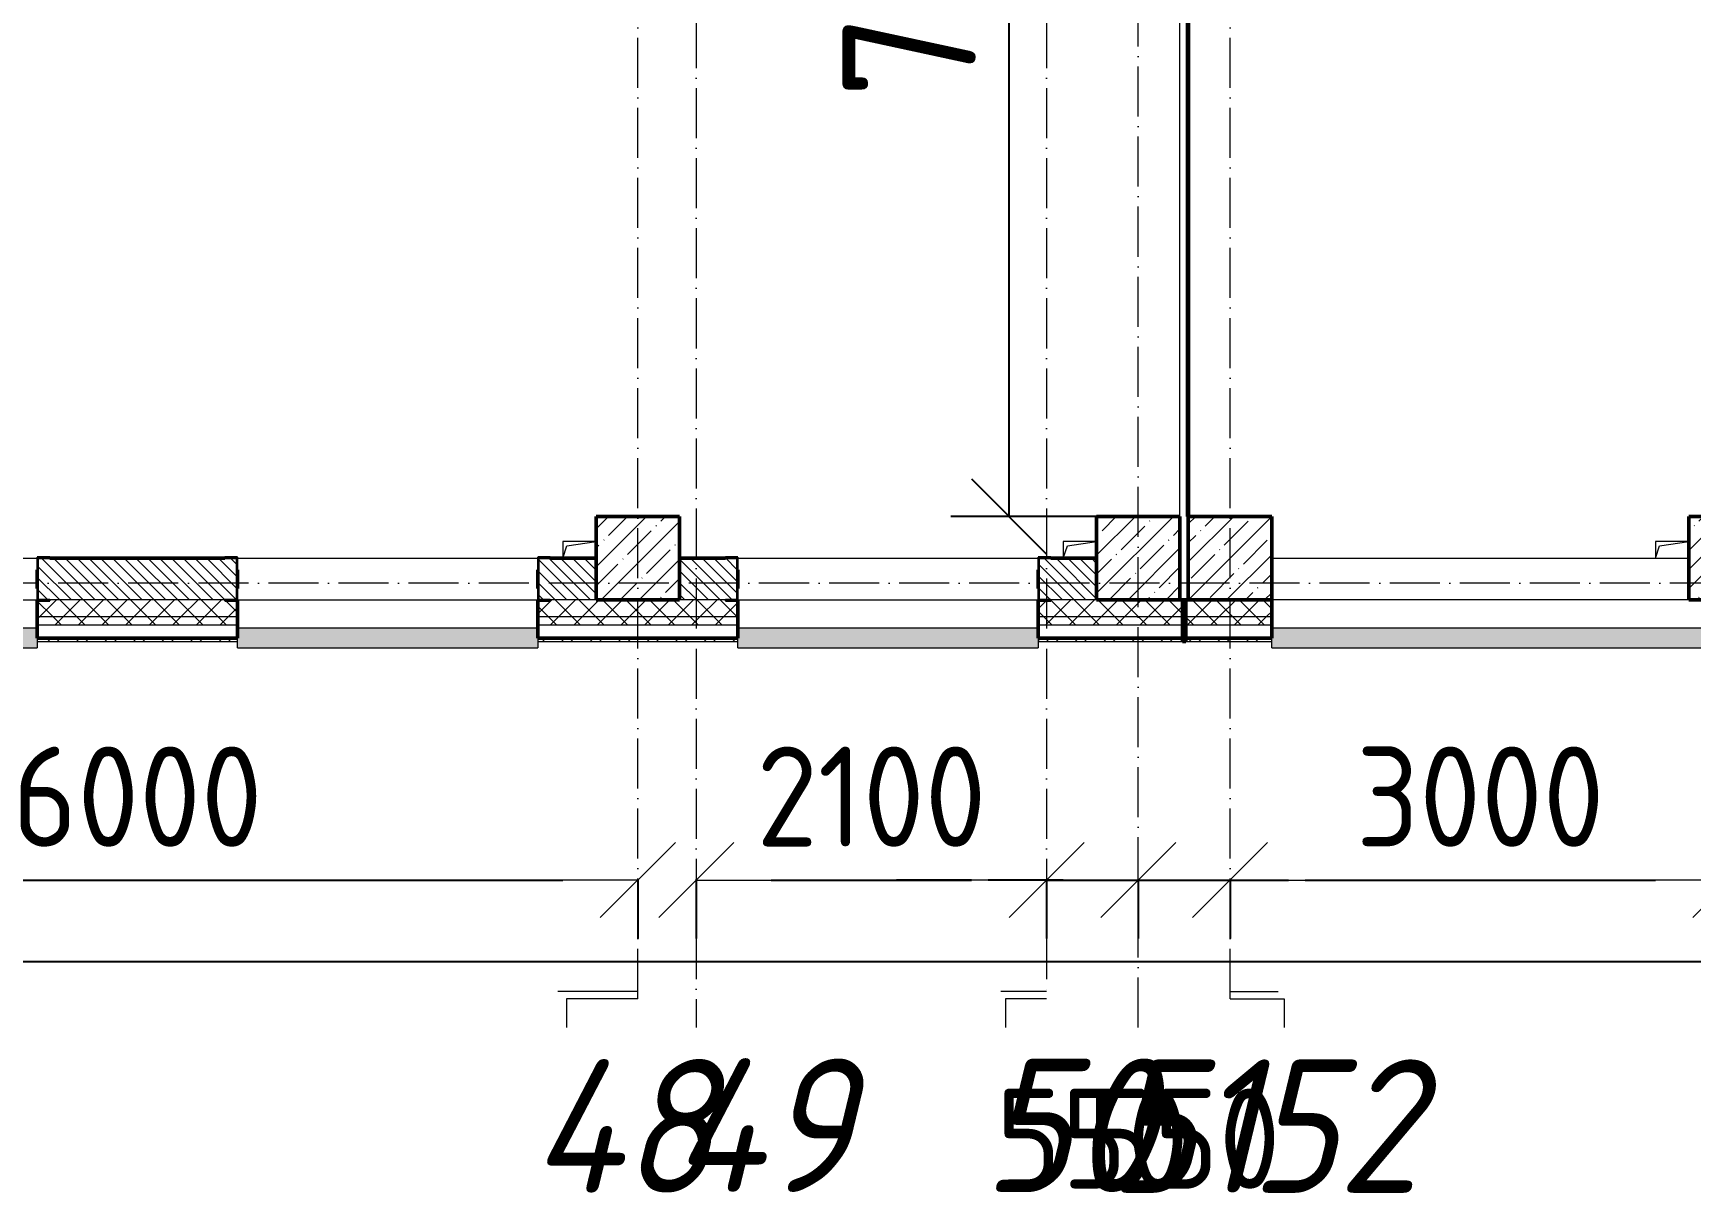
# Model space of a CAD drawing. Header units: millimetres. Extents: x 2294 to 908349, y -83289 to 219220.
# Drawn here: x 72538 to 82475, y 551 to 7504 of the extents above; entities that cross this region are included whole.
import ezdxf

# ---------------------------------------------------------------- set-up
doc = ezdxf.new("R2010")
doc.units = ezdxf.units.MM
doc.linetypes.add('50_200_ШТРИХ_1Т_ш5_п1_п1_', pattern=[700, 500, -100, 0, -100])
for name, color, linetype, lineweight in [('A-____-____-DIMS', 7, 'Continuous', 9), ('A-FLOR-____-OTLN', 7, 'Continuous', 9), ('A-GENM-____-MCUT', 7, 'Continuous', 25), ('A-GENM-____-OTLN', 7, 'Continuous', 9), ('A-GENM-____-OTLN-1', 7, 'Continuous', 25), ('A-GLAZ-____-OTLN', 7, 'Continuous', 9), ('A-WALL-____-MCUT-2', 7, 'Continuous', 50), ('A-WALL-____-MCUT-3', 7, 'Continuous', 9), ('A-WALL-____-OTLN', 7, 'Continuous', 9), ('A-WALL-____-PATT-1', 7, 'Continuous', 9), ('A-WALL-FNSH-MCUT-1', 7, 'Continuous', 9), ('S-COLS-____-MCUT', 7, 'Continuous', 50), ('S-COLS-____-OTLN', 7, 'Continuous', 9), ('S-GRID-____-IDEN', 7, 'Continuous', 9), ('S-GRID-____-OTLN', 7, 'Continuous', 9), ('S-GRID-____-OTLN-1', 7, '50_200_ШТРИХ_1Т_ш5_п1_п1_', 9)]:
    doc.layers.add(name, color=color, linetype=linetype, lineweight=lineweight)
doc.layers.add('A-GLAZ-____-OTLN-1', color=7, linetype='Continuous', lineweight=9, true_color=0xc0c0c0)
doc.styles.add('ISOCPEUR_I', font='isocpeui.ttf', dxfattribs={"width": 0.9, "height": 2.5})
doc.styles.add('СПДС', font='isocpeur.ttf', dxfattribs={"width": 0.9})
doc.dimstyles.new('Размера А3', dxfattribs={"dimtxt": 800, "dimasz": 450, "dimexe": 350, "dimexo": 100, "dimgap": 200, "dimtad": 1, "dimdec": 0, "dimrnd": 10, "dimzin": 0, "dimdsep": 46, "dimtxsty": 'СПДС', "dimblk": 'ARROWHEAD_6', "dimcen": 1, "dimclrd": 5, "dimclre": 5, "dimclrt": 5, "dimazin": 0, "dimtfac": 1, "dimtdec": 0, "dimtmove": 2, "dimatfit": 3, "dimfxl": 1, "dimtolj": 1, "dimtzin": 0, "dimarcsym": 0})
pattern_1 = [(45, (7562.79, 6025.28), (-70.71068, 70.71068), []), (135, (7562.79, 6025.28), (-70.71068, -70.71068), [])]
pattern_2 = [(135, (7562.787, 6025.276), (-35.35534, -35.35534), [])]
pattern_3 = [(45, (7562.79, 6025.28), (-85.53659, 85.53659), []), (45, (7619.81, 6025.28), (-85.53659, 85.53659), [])]

# ---------------------------------------------------------------- blocks, each defined once
blk = doc.blocks.new('BSC_Колонна _Прямоугольная - 500х500-V53-АР1_План отверстий 2 этажа в осях 1-64_А-ГГ')
at = {"layer": 'S-COLS-____-OTLN'}
h = blk.add_hatch(dxfattribs=at)
h.set_pattern_fill('FP_82', color=256, style=0, pattern_type=2)
h.set_pattern_definition([(45, (-71600, 1668.96), (-114.04925, 114.04925), []), (45, (-71485.95, 1668.96), (-114.04925, 114.04925), [201.613, -40.323, 3.353, -36.97])])
h.paths.add_polyline_path([(-250, -250), (250, -250), (250, 250), (-250, 250)], flags=0)
at = {"layer": 'S-COLS-____-MCUT'}
for p, q in [((250, 250), (-250, 250)), ((-250, 250), (-250, -250)), ((250, -250), (250, 250)), ((-250, -250), (250, -250))]:
    blk.add_line(p, q, dxfattribs=at)
blk = doc.blocks.new('BSC_Колонна _Прямоугольная - 500х500-V55-АР1_План отверстий 2 этажа в осях 1-64_А-ГГ')
at = {"layer": 'S-COLS-____-OTLN'}
h = blk.add_hatch(dxfattribs=at)
h.set_pattern_fill('FP_84', color=256, style=0, pattern_type=2)
h.set_pattern_definition([(45, (-68600, 1668.96), (-114.04925, 114.04925), []), (45, (-68485.95, 1668.96), (-114.04925, 114.04925), [201.613, -40.323, 3.353, -36.97])])
h.paths.add_polyline_path([(-250, -250), (250, -250), (250, 250), (-250, 250)], flags=0)
at = {"layer": 'S-COLS-____-MCUT'}
for p, q in [((250, 250), (-250, 250)), ((-250, 250), (-250, -250)), ((250, -250), (250, 250)), ((-250, -250), (250, -250))]:
    blk.add_line(p, q, dxfattribs=at)
blk = doc.blocks.new('BSC_Колонна _Прямоугольная - 500х500-V57-АР1_План отверстий 2 этажа в осях 1-64_А-ГГ')
at = {"layer": 'S-COLS-____-OTLN'}
h = blk.add_hatch(dxfattribs=at)
h.set_pattern_fill('FP_86', color=256, style=0, pattern_type=2)
h.set_pattern_definition([(45, (-75150, 1668.96), (-114.04925, 114.04925), []), (45, (-75035.95, 1668.96), (-114.04925, 114.04925), [201.613, -40.323, 3.353, -36.97])])
h.paths.add_polyline_path([(-250, -250), (250, -250), (250, 250), (-250, 250)], flags=0)
at = {"layer": 'S-COLS-____-MCUT'}
for p, q in [((250, 250), (-250, 250)), ((-250, 250), (-250, -250)), ((250, -250), (250, 250)), ((-250, -250), (250, -250))]:
    blk.add_line(p, q, dxfattribs=at)
blk = doc.blocks.new('BSC_Колонна _Прямоугольная - 500х500-V112-АР1_План отверстий 2 этажа в осях 1-64_А-ГГ')
at = {"layer": 'S-COLS-____-OTLN'}
h = blk.add_hatch(dxfattribs=at)
h.set_pattern_fill('FP_141', color=256, style=0, pattern_type=2)
h.set_pattern_definition([(45, (-72150, 1668.96), (-114.04925, 114.04925), []), (45, (-72035.95, 1668.96), (-114.04925, 114.04925), [201.613, -40.323, 3.353, -36.97])])
h.paths.add_polyline_path([(-250, -250), (250, -250), (250, 250), (-250, 250)], flags=0)
at = {"layer": 'S-COLS-____-MCUT'}
for p, q in [((250, 250), (-250, 250)), ((-250, 250), (-250, -250)), ((250, -250), (250, 250)), ((-250, -250), (250, -250))]:
    blk.add_line(p, q, dxfattribs=at)
blk = doc.blocks.new('Фахверк_СКБ_Уголок - 250_2700-27497298-АР1_План отверстий 2 этажа в осях 1-64_А-ГГ')
at = {"layer": 'A-GENM-____-MCUT'}
for p, q in [((200, 181), (125, 181)), ((125, 181), (125, 106)), ((125, 106), (131, 106)), ((131, 106), (131, 175)), ((131, 175), (200, 175)), ((200, 175), (200, 181)), ((131, -6), (125, -6)), ((125, -6), (125, -81)), ((125, -81), (200, -81)), ((131, -75), (131, -6)), ((200, -75), (131, -75)), ((200, -81), (200, -75))]:
    blk.add_line(p, q, dxfattribs=at)
blk = doc.blocks.new('AR_Отверстие прямоугольное _в плите_ - AR_Отверстие прямоугольное _в плите_-V161-АР1_План отверстий 2 этажа в осях 1-64_А-ГГ')
at = {"layer": 'A-GENM-____-OTLN'}
for p, q in [((100, 50), (-100, 50)), ((-100, 50), (-100, -50)), ((-100, -50), (-75, 25)), ((-75, 25), (100, 50))]:
    blk.add_line(p, q, dxfattribs=at)
blk = doc.blocks.new('Отлив_СКБ - Отлив витража_120_НВФ-31885687-АР1_План отверстий 2 этажа в осях 1-64_А-ГГ')
at = {"layer": 'A-GLAZ-____-OTLN-1'}
for points in [[(0, -2), (1800, -2), (1800, 0), (0, 0)], [(1484.9, -120), (1800, -120), (1800, -2), (0, -2), (0, -120)]]:
    blk.add_hatch(color=256, dxfattribs=at).paths.add_polyline_path(points, flags=0)
at = {"layer": 'A-GLAZ-____-OTLN'}
for p, q in [((0, 0), (1800, 0)), ((1800, -2), (0, -2)), ((0, -120), (0, -83)), ((1800, -63), (1800, -120)), ((0, -120), (1800, -120))]:
    blk.add_line(p, q, dxfattribs=at)
blk = doc.blocks.new('Отлив_СКБ - Отлив витража_120_НВФ-31885342-АР1_План отверстий 2 этажа в осях 1-64_А-ГГ')
at = {"layer": 'A-GLAZ-____-OTLN-1'}
for points in [[(0, 0), (0, -2), (7800, -2), (7800, 0), (2808.9, 0)], [(0, -2), (0, -120), (7800, -120), (7800, -2), (2808.9, -2)]]:
    blk.add_hatch(color=256, dxfattribs=at).paths.add_polyline_path(points, flags=0)
at = {"layer": 'A-GLAZ-____-OTLN'}
for p, q in [((0, 0), (7800, 0)), ((7800, -2), (0, -2)), ((0, -120), (0, -83)), ((7800, -83), (7800, -120)), ((0, -120), (7800, -120))]:
    blk.add_line(p, q, dxfattribs=at)
blk = doc.blocks.new('Отлив_СКБ - Отлив витража_120_НВФ-V195-АР1_План отверстий 2 этажа в осях 1-64_А-ГГ')
at = {"layer": 'A-GLAZ-____-OTLN-1'}
for points in [[(0, -2), (1800, -2), (1800, 0), (0, 0)], [(0, -120), (1800, -120), (1800, -2), (0, -2)]]:
    blk.add_hatch(color=256, dxfattribs=at).paths.add_polyline_path(points, flags=0)
at = {"layer": 'A-GLAZ-____-OTLN'}
for p, q in [((0, 0), (1800, 0)), ((0, 0), (0, -2)), ((1800, -2), (0, -2)), ((0, -120), (0, -2)), ((1800, -83), (1800, -120)), ((0, -120), (1800, -120))]:
    blk.add_line(p, q, dxfattribs=at)
blk = doc.blocks.new('Отлив_СКБ - Отлив витража_120_НВФ-V194-АР1_План отверстий 2 этажа в осях 1-64_А-ГГ')
at = {"layer": 'A-GLAZ-____-OTLN-1'}
for points in [[(1800, -2), (1800, 0), (0, 0), (0, -2), (1544.5, -2)], [(1544.5, -120), (1800, -120), (1800, -2), (0, -2), (0, -120)]]:
    blk.add_hatch(color=256, dxfattribs=at).paths.add_polyline_path(points, flags=0)
at = {"layer": 'A-GLAZ-____-OTLN'}
for p, q in [((0, 0), (1800, 0)), ((1800, -2), (0, -2)), ((0, -120), (0, -83)), ((1800, -83), (1800, -120)), ((0, -120), (1800, -120))]:
    blk.add_line(p, q, dxfattribs=at)
blk = doc.blocks.new('Стены 8 - Стены 4-31196234-АР1_План отверстий 2 этажа в осях 1-64_А-ГГ')
at = {"layer": 'A-WALL-____-MCUT-2'}
for p, q in [((-1798.5, 41030.2), (-1798.5, 41010.2)), ((-1548.5, 41030.2), (-1798.5, 41030.2)), ((-1798.5, 41010.2), (-1548.5, 41010.2)), ((-1548.5, 41010.2), (-1548.5, 41030.2))]:
    blk.add_line(p, q, dxfattribs=at)
blk = doc.blocks.new('2floor')
at = {"layer": 'A-WALL-____-PATT-1'}
h = blk.add_hatch(dxfattribs=at)
h.set_pattern_fill('FP_6', color=256, style=0, pattern_type=2)
h.set_pattern_definition(pattern_2)
h.paths.add_polyline_path([(75596.5, 4106.3), (75912.8, 4106.3), (75912.8, 4356.3), (75568.8, 4356.3), (75568.8, 4287.3), (75562.8, 4287.3), (75562.8, 4175.3), (75568.8, 4175.3), (75568.8, 4106.3)], flags=0)
h.paths.add_polyline_path([(73756.8, 4106.3), (73756.8, 4175.3), (73762.5, 4175.3), (73762.5, 4287.3), (73756.8, 4287.3), (73756.8, 4356.3), (72568.8, 4356.3), (72568.8, 4287.3), (72562.8, 4287.3), (72562.8, 4175.3), (72568.8, 4175.3), (72568.8, 4106.3), (73687.8, 4106.3)], flags=0)
h.paths.add_polyline_path([(70687.8, 4106.3), (70756.8, 4106.3), (70756.8, 4175.3), (70762.8, 4175.3), (70762.8, 4287.3), (70756.8, 4287.3), (70756.8, 4356.3), (70412.8, 4356.3), (70412.8, 4106.3)], flags=0)
h = blk.add_hatch(dxfattribs=at)
h.set_pattern_fill('FP_6', color=256, style=0, pattern_type=2)
h.set_pattern_definition(pattern_2)
h.paths.add_polyline_path([(78568.8, 4106.3), (78912.8, 4106.3), (78912.8, 4356.3), (78568.8, 4356.3), (78568.8, 4287.3), (78562.8, 4287.3), (78562.8, 4175.3), (78568.8, 4175.3), (78568.8, 4110.6)], flags=0)
h.paths.add_polyline_path([(76412.8, 4106.3), (76756.8, 4106.3), (76756.8, 4175.3), (76762.8, 4175.3), (76762.8, 4287.3), (76756.8, 4287.3), (76756.8, 4356.3), (76412.8, 4356.3)], flags=0)
h = blk.add_hatch(dxfattribs=at)
h.set_pattern_fill('FP_1', color=256, style=0, pattern_type=2)
h.set_pattern_definition(pattern_1)
h.paths.add_polyline_path([(108812.8, 4006.3), (108812.8, 4106.3), (99787.8, 4106.3), (99787.8, 4100.3), (99712.8, 4100.3), (99712.8, 4006.3), (108312.8, 4006.3)], flags=0)
h.paths.add_polyline_path([(97912.8, 4006.3), (97912.8, 4100.3), (97837.8, 4100.3), (97837.8, 4106.3), (89962.8, 4106.3), (89962.8, 4006.3), (97689.8, 4006.3)], flags=0)
h.paths.add_polyline_path([(88462.8, 4006.3), (88962.8, 4006.3), (88962.8, 4106.3), (87837.8, 4106.3), (87837.8, 4100.3), (87762.8, 4100.3), (87762.8, 4006.3), (87837.8, 4006.3)], flags=0)
h.paths.add_polyline_path([(78562.8, 4006.3), (79962.8, 4006.3), (79962.8, 4106.3), (78637.8, 4106.3), (78637.8, 4100.3), (78562.8, 4100.3)], flags=0)
h.paths.add_polyline_path([(76412.8, 4006.3), (76762.8, 4006.3), (76762.8, 4100.3), (76687.8, 4100.3), (76687.8, 4106.3), (75637.8, 4106.3), (75637.8, 4100.3), (75562.8, 4100.3), (75562.8, 4006.3), (75912.8, 4006.3)], flags=0)
h.paths.add_polyline_path([(73762.5, 4006.3), (73762.5, 4100.3), (73687.8, 4100.3), (73687.8, 4106.3), (72637.8, 4106.3), (72637.8, 4100.3), (72562.8, 4100.3), (72562.8, 4006.3), (72945.3, 4006.3)], flags=0)
h.paths.add_polyline_path([(70762.8, 4006.3), (70762.8, 4100.3), (70687.8, 4100.3), (70687.8, 4106.3), (69637.8, 4106.3), (69637.8, 4100.3), (69562.8, 4100.3), (69562.8, 4006.3), (70294.1, 4006.3)], flags=0)
h.paths.add_polyline_path([(66912.8, 4006.3), (67762.8, 4006.3), (67762.8, 4100.3), (67687.8, 4100.3), (67687.8, 4106.3), (66637.8, 4106.3), (66637.8, 4100.3), (66562.8, 4100.3), (66562.8, 4006.3), (66759.2, 4006.3)], flags=0)
h.paths.add_polyline_path([(61456.8, 4006.3), (61762.8, 4006.3), (61762.8, 4100.3), (61687.8, 4100.3), (61687.8, 4106.3), (60637.8, 4106.3), (60637.8, 4100.3), (60562.8, 4100.3), (60562.8, 4006.3), (61412.8, 4006.3)], flags=0)
h.paths.add_polyline_path([(57562.8, 4006.3), (58762.8, 4006.3), (58762.8, 4100.3), (58687.8, 4100.3), (58687.8, 4106.3), (57637.8, 4106.3), (57637.8, 4100.3), (57562.8, 4100.3)], flags=0)
h.paths.add_polyline_path([(55270.6, 4006.3), (55762.8, 4006.3), (55762.8, 4100.3), (55687.8, 4100.3), (55687.8, 4106.3), (54637.8, 4106.3), (54637.8, 4100.3), (54562.8, 4100.3), (54562.8, 4006.3), (54637.8, 4006.3)], flags=0)
h.paths.add_polyline_path([(52619.4, 4006.3), (52762.8, 4006.3), (52762.8, 4100.3), (52687.8, 4100.3), (52687.8, 4106.3), (51637.8, 4106.3), (51637.8, 4100.3), (51562.8, 4100.3), (51562.8, 4006.3), (52412.8, 4006.3)], flags=0)
h.paths.add_polyline_path([(49762.8, 4006.3), (49762.8, 4100.3), (49687.8, 4100.3), (49687.8, 4106.3), (48637.8, 4106.3), (48637.8, 4100.3), (48562.8, 4100.3), (48562.8, 4006.3), (49687.8, 4006.3)], flags=0)
h.paths.add_polyline_path([(46762.8, 4006.3), (46762.8, 4100.3), (46687.8, 4101), (46687.8, 4106.3), (45362.8, 4106.3), (45362.8, 4006.3), (46756.8, 4006.3)], flags=0)
h.paths.add_polyline_path([(42362.8, 4006.3), (43562.8, 4006.3), (43562.8, 4100.3), (43487.8, 4100.3), (43487.8, 4106.3), (42362.8, 4106.3)], flags=0)
h.paths.add_polyline_path([(40556.8, 4006.3), (40562.8, 4006.3), (40562.8, 4100.3), (40487.8, 4100.3), (40487.8, 4106.3), (39437.8, 4106.3), (39437.8, 4100.3), (39362.8, 4100.3), (39363.5, 4006.3), (40487.8, 4006.3)], flags=0)
h.paths.add_polyline_path([(37487.8, 4006.3), (37562.8, 4006.3), (37562.8, 4100.3), (37487.8, 4100.3), (37487.8, 4106.3), (36362.8, 4106.3), (36362.8, 4006.3), (36862.8, 4006.3)], flags=0)
h.paths.add_polyline_path([(33862.8, 4006.3), (34562.8, 4006.3), (34562.8, 4100.3), (34487.8, 4100.3), (34487.8, 4106.3), (33362.8, 4106.3), (33362.8, 4006.3)], flags=0)
h.paths.add_polyline_path([(31562.8, 4006.3), (31562.8, 4100.3), (31487.8, 4100.3), (31487.8, 4106.3), (30437.8, 4106.3), (30437.8, 4100.3), (30362.8, 4100.3), (30362.8, 4006.3), (30526.1, 4006.3)], flags=0)
h.paths.add_polyline_path([(28487.8, 4006.3), (28562.8, 4006.3), (28562.8, 4100.3), (28487.8, 4100.3), (28487.8, 4106.3), (27362.8, 4106.3), (27362.8, 4006.3), (27874.9, 4006.3)], flags=0)
h.paths.add_polyline_path([(24362.8, 4006.3), (25562.8, 4006.3), (25562.8, 4100.3), (25487.8, 4100.3), (25487.8, 4106.3), (24362.8, 4106.3)], flags=0)
h.paths.add_polyline_path([(22562.8, 4006.3), (22562.8, 4100.3), (22487.8, 4100.3), (22487.8, 4106.3), (21437.8, 4106.3), (21437.8, 4100.3), (21362.8, 4100.3), (21362.8, 4006.3), (22462.8, 4006.3)], flags=0)
h.paths.add_polyline_path([(20362.8, 4006.3), (20362.8, 4100.3), (20287.8, 4100.3), (20287.8, 4106.3), (15037.8, 4106.3), (15037.8, 4100.3), (14962.8, 4100.3), (14962.8, 4006.3), (19921.3, 4006.3)], flags=0)
h.paths.add_polyline_path([(12862.8, 4006.3), (13962.8, 4006.3), (13962.8, 4100.3), (13887.8, 4100.3), (13887.8, 4106.3), (5112.8, 4106.3), (5112.8, 4006.3), (12851.5, 4006.3)], flags=0)
h = blk.add_hatch(dxfattribs=at)
h.set_pattern_fill('FP_1', color=256, style=0, pattern_type=2)
h.set_pattern_definition(pattern_1)
h.paths.add_polyline_path([(108812.8, 3956.3), (108912.8, 3956.3), (108912.8, 4006.3), (99712.8, 4006.3), (99712.8, 3956.3), (108294.6, 3956.3)], flags=0)
h.paths.add_polyline_path([(96806, 3956.3), (97912.8, 3956.3), (97912.8, 4006.3), (89962.8, 4006.3), (89962.8, 3956.3), (95922.3, 3956.3)], flags=0)
h.paths.add_polyline_path([(87762.8, 3956.3), (88962.8, 3956.3), (88962.8, 4006.3), (87762.8, 4006.3)], flags=0)
h.paths.add_polyline_path([(79962.8, 3956.3), (79962.8, 4006.3), (78562.8, 4006.3), (78562.8, 3956.3), (79131.4, 3956.3)], flags=0)
h.paths.add_polyline_path([(76762.8, 3956.3), (76762.8, 4006.3), (75562.8, 4006.3), (75562.8, 3956.3), (76480.2, 3956.3)], flags=0)
h.paths.add_polyline_path([(72945.3, 3956.3), (73762.5, 3956.3), (73762.5, 4006.3), (72562.8, 4006.3), (72562.8, 3956.3)], flags=0)
h.paths.add_polyline_path([(70762.8, 3956.3), (70762.8, 4006.3), (69562.8, 4006.3), (69562.8, 3956.3), (70294.1, 3956.3)], flags=0)
h.paths.add_polyline_path([(67642.9, 3956.3), (67762.8, 3956.3), (67762.8, 4006.3), (66562.8, 4006.3), (66562.8, 3956.3), (66759.2, 3956.3)], flags=0)
h.paths.add_polyline_path([(61762.8, 3956.3), (61762.8, 4006.3), (60562.8, 4006.3), (60562.8, 3956.3), (61456.8, 3956.3)], flags=0)
h.paths.add_polyline_path([(58762.8, 3956.3), (58762.8, 4006.3), (57562.8, 4006.3), (57562.8, 3956.3), (57921.8, 3956.3)], flags=0)
h.paths.add_polyline_path([(54562.8, 3956.3), (55762.8, 3956.3), (55762.8, 4006.3), (54562.8, 4006.3)], flags=0)
h.paths.add_polyline_path([(52619.4, 3956.3), (52762.8, 3956.3), (52762.8, 4006.3), (51562.8, 4006.3), (51562.8, 3956.3), (51735.7, 3956.3)], flags=0)
h.paths.add_polyline_path([(49762.8, 3956.3), (49762.8, 4006.3), (48562.8, 4006.3), (48562.8, 3956.3), (49084.5, 3956.3)], flags=0)
h.paths.add_polyline_path([(46433.3, 3956.3), (46762.8, 3956.3), (46762.8, 4006.3), (45362.8, 4006.3), (45362.8, 3956.3), (45549.6, 3956.3)], flags=0)
h.paths.add_polyline_path([(43562.8, 3956.3), (43562.8, 4006.3), (42362.8, 4006.3), (42362.8, 3956.3), (42898.4, 3956.3)], flags=0)
h.paths.add_polyline_path([(40562.8, 3956.3), (40562.8, 4006.3), (39362.8, 4006.3), (39363.5, 3956.3)], flags=0)
h.paths.add_polyline_path([(37562.8, 3956.3), (37562.8, 4006.3), (36362.8, 4006.3), (36362.8, 3956.3)], flags=0)
h.paths.add_polyline_path([(33362.8, 3956.3), (34562.8, 3956.3), (34562.8, 4006.3), (33362.8, 4006.3)], flags=0)
h.paths.add_polyline_path([(31562.8, 3956.3), (31562.8, 4006.3), (30362.8, 4006.3), (30362.8, 3956.3), (30526.1, 3956.3)], flags=0)
h.paths.add_polyline_path([(28562.8, 3956.3), (28562.8, 4006.3), (27362.8, 4006.3), (27362.8, 3956.3), (27874.9, 3956.3)], flags=0)
h.paths.add_polyline_path([(25562.8, 3956.3), (25562.8, 4006.3), (24362.8, 4006.3), (24362.8, 3956.3), (25223.7, 3956.3)], flags=0)
h.paths.add_polyline_path([(22562.8, 3956.3), (22562.8, 4006.3), (21362.8, 4006.3), (21362.8, 3956.3), (21688.8, 3956.3)], flags=0)
h.paths.add_polyline_path([(20362.8, 3956.3), (20362.8, 4006.3), (14962.8, 4006.3), (14962.8, 3956.3), (19921.3, 3956.3)], flags=0)
h.paths.add_polyline_path([(13962.8, 3956.3), (13962.8, 4006.3), (5012.8, 4006.3), (5012.8, 3956.3), (12851.5, 3956.3)], flags=0)
h = blk.add_hatch(dxfattribs=at)
h.set_pattern_fill('FP_3', color=256, style=0, pattern_type=2)
h.set_pattern_definition(pattern_3)
h.paths.add_polyline_path([(79131.4, 3856.3), (79427.8, 3856.3), (79427.8, 3876.3), (78563.8, 3876.3), (78563.8, 3856.3)], flags=0)
h.paths.add_polyline_path([(76480.2, 3856.3), (76762.8, 3856.3), (76762.8, 3876.3), (75562.8, 3876.3), (75562.8, 3856.3), (75596.5, 3856.3)], flags=0)
h.paths.add_polyline_path([(73762.5, 3856.3), (73762.5, 3876.3), (72562.8, 3876.3), (72562.8, 3856.3), (72945.3, 3856.3)], flags=0)
h.paths.add_polyline_path([(69563.8, 3856.3), (70762.8, 3856.3), (70762.8, 3876.3), (69563.8, 3876.3)], flags=0)
h.paths.add_polyline_path([(67642.9, 3856.3), (67762.8, 3856.3), (67762.8, 3876.3), (66562.8, 3876.3), (66562.8, 3856.3), (66759.2, 3856.3)], flags=0)
h.paths.add_polyline_path([(60573, 3856.3), (61762.8, 3856.3), (61762.8, 3876.3), (60562.8, 3876.3), (60562.8, 3856.3)], flags=0)
h.paths.add_polyline_path([(58762.8, 3856.3), (58762.8, 3876.3), (57562.8, 3876.3), (57562.8, 3856.3), (57921.8, 3856.3)], flags=0)
h.paths.add_polyline_path([(55270.6, 3856.3), (55762.8, 3856.3), (55762.8, 3876.3), (54562.8, 3876.3), (54562.8, 3856.3)], flags=0)
h.paths.add_polyline_path([(52619.4, 3856.3), (52762.8, 3856.3), (52762.8, 3876.3), (51562.8, 3876.3), (51562.8, 3856.3), (51735.7, 3856.3)], flags=0)
h.paths.add_polyline_path([(49084.5, 3856.3), (49762.8, 3856.3), (49762.8, 3876.3), (48562.8, 3876.3), (48562.8, 3856.3)], flags=0)
h.paths.add_polyline_path([(46433.3, 3856.3), (46762.8, 3856.3), (46762.8, 3876.3), (45897.8, 3876.3), (45897.8, 3856.3)], flags=0)
h = blk.add_hatch(dxfattribs=at)
h.set_pattern_fill('FP_3', color=256, style=0, pattern_type=2)
h.set_pattern_definition(pattern_3)
h.paths.add_polyline_path([(109042.8, 3856.3), (109042.8, 3876.3), (99712.8, 3876.3), (99712.8, 3856.3), (108294.6, 3856.3)], flags=0)
h.paths.add_polyline_path([(97912.8, 3856.3), (97912.8, 3876.3), (89962.8, 3876.3), (89962.8, 3856.3), (97689.8, 3856.3)], flags=0)
h.paths.add_polyline_path([(87762.8, 3856.3), (88962.8, 3856.3), (88962.8, 3876.3), (87762.8, 3876.3)], flags=0)
h.paths.add_polyline_path([(79962.8, 3856.3), (79962.8, 3876.3), (79447.8, 3876.3), (79447.8, 3856.3)], flags=0)
at = {"layer": 'A-FLOR-____-OTLN'}
for p, q in [((79462.8, 11606.3), (79462.8, 4606.3)), ((79412.8, 4606.3), (79412.8, 11206.3))]:
    blk.add_line(p, q, dxfattribs=at)
at = {"layer": 'A-WALL-____-MCUT-2'}
for p, q in [((72562.8, 4287.3), (72562.8, 4175.3)), ((73687.8, 4356.3), (72637.8, 4356.3)), ((73762.5, 4175.3), (73762.5, 4287.3)), ((75562.8, 4287.3), (75562.8, 4175.3)), ((75912.8, 4356.3), (75637.8, 4356.3)), ((76687.8, 4356.3), (76412.8, 4356.3)), ((76762.8, 4175.3), (76762.8, 4287.3)), ((78562.8, 4287.3), (78562.8, 4175.3)), ((78912.8, 4356.3), (78637.8, 4356.3)), ((72562.8, 4100.3), (72562.8, 3876.3)), ((73762.5, 3876.3), (73762.5, 4100.3)), ((75562.8, 4100.3), (75562.8, 3876.3)), ((76762.8, 3876.3), (76762.8, 4100.3)), ((78562.8, 4100.3), (78562.8, 3876.3)), ((79462.8, 4106.3), (79412.8, 4106.3)), ((79962.8, 3876.3), (79962.8, 4106.3)), ((72562.8, 3876.3), (73762.5, 3876.3)), ((75562.8, 3876.3), (76762.8, 3876.3)), ((78562.8, 3876.3), (79962.8, 3876.3))]:
    blk.add_line(p, q, dxfattribs=at)
at = {"layer": 'A-WALL-____-MCUT-3'}
for p, q in [((73687.8, 4106.3), (72637.8, 4106.3)), ((75912.8, 4106.3), (75637.8, 4106.3)), ((76687.8, 4106.3), (76412.8, 4106.3)), ((78912.8, 4106.3), (78637.8, 4106.3)), ((72562.8, 4006.3), (73762.5, 4006.3)), ((75562.8, 4006.3), (76762.8, 4006.3)), ((78562.8, 4006.3), (79962.8, 4006.3)), ((72562.8, 3956.3), (73762.5, 3956.3)), ((75562.8, 3956.3), (76762.8, 3956.3)), ((78562.8, 3956.3), (79962.8, 3956.3))]:
    blk.add_line(p, q, dxfattribs=at)
at = {"layer": 'A-WALL-____-OTLN'}
for p, q in [((70762.8, 4356.3), (72562.8, 4356.3)), ((73762.8, 4356.3), (75562.8, 4356.3)), ((76762.8, 4356.3), (78562.8, 4356.3)), ((79962.8, 4356.3), (82462.8, 4356.3)), ((70762.8, 4106.3), (72562.8, 4106.3)), ((73762.8, 4106.3), (75562.8, 4106.3)), ((76762.8, 4106.3), (78562.8, 4106.3)), ((79962.8, 4106.3), (79962.8, 4106.3)), ((82462.8, 4106.3), (79962.8, 4106.3)), ((73762.8, 3856.3), (73762.5, 3856.3))]:
    blk.add_line(p, q, dxfattribs=at)
at = {"layer": 'A-WALL-FNSH-MCUT-1'}
for p, q in [((72562.8, 3876.3), (72562.8, 3856.3)), ((73762.5, 3856.3), (73762.5, 3876.3)), ((75562.8, 3876.3), (75562.8, 3876.3)), ((75562.8, 3876.3), (75562.8, 3856.3)), ((76762.8, 3856.3), (76762.8, 3876.3)), ((78563.8, 3876.3), (78563.8, 3856.3)), ((79427.8, 3856.3), (79427.8, 3876.3)), ((79447.8, 3876.3), (79447.8, 3856.3)), ((79962.8, 3856.3), (79962.8, 3876.3)), ((79962.8, 3876.3), (79962.8, 3876.3)), ((72562.8, 3856.3), (73762.5, 3856.3)), ((75562.8, 3856.3), (76762.8, 3856.3)), ((78563.8, 3856.3), (79427.8, 3856.3)), ((79447.8, 3856.3), (79962.8, 3856.3))]:
    blk.add_line(p, q, dxfattribs=at)
at = {"layer": 'A-GENM-____-OTLN'}
for p in [(75812.8, 4406.3), (78812.8, 4406.3), (82362.8, 4406.3)]:
    blk.add_blockref('AR_Отверстие прямоугольное _в плите_ - AR_Отверстие прямоугольное _в плите_-V161-АР1_План отверстий 2 этажа в осях 1-64_А-ГГ', p, dxfattribs=at)
at = {"layer": 'A-GENM-____-OTLN-1'}
for p in [(72437.8, 4181.3), (75437.8, 4181.3), (78437.8, 4181.3)]:
    blk.add_blockref('Фахверк_СКБ_Уголок - 250_2700-27497298-АР1_План отверстий 2 этажа в осях 1-64_А-ГГ', p, dxfattribs=at)
at = {"layer": 'A-GENM-____-OTLN-1', "rotation": 180}
for p in [(73887.8, 4281.3), (76887.8, 4281.3)]:
    blk.add_blockref('Фахверк_СКБ_Уголок - 250_2700-27497298-АР1_План отверстий 2 этажа в осях 1-64_А-ГГ', p, dxfattribs=at)
at = {"layer": 'A-GLAZ-____-OTLN'}
for name, p in [('Отлив_СКБ - Отлив витража_120_НВФ-V194-АР1_План отверстий 2 этажа в осях 1-64_А-ГГ', (70762.8, 3939.3)), ('Отлив_СКБ - Отлив витража_120_НВФ-V195-АР1_План отверстий 2 этажа в осях 1-64_А-ГГ', (73762.8, 3939.3)), ('Отлив_СКБ - Отлив витража_120_НВФ-31885687-АР1_План отверстий 2 этажа в осях 1-64_А-ГГ', (76762.8, 3939.3)), ('Отлив_СКБ - Отлив витража_120_НВФ-31885342-АР1_План отверстий 2 этажа в осях 1-64_А-ГГ', (79962.8, 3939.3))]:
    blk.add_blockref(name, p, dxfattribs=at)
at = {"layer": 'A-WALL-____-OTLN', "rotation": 89.9999999999999}
blk.add_blockref('Стены 8 - Стены 4-31196234-АР1_План отверстий 2 этажа в осях 1-64_А-ГГ', (120458, 5654.8), dxfattribs=at)
at = {"layer": 'S-COLS-____-OTLN'}
for name, p in [('BSC_Колонна _Прямоугольная - 500х500-V55-АР1_План отверстий 2 этажа в осях 1-64_А-ГГ', (76162.8, 4356.3)), ('BSC_Колонна _Прямоугольная - 500х500-V53-АР1_План отверстий 2 этажа в осях 1-64_А-ГГ', (79162.8, 4356.3)), ('BSC_Колонна _Прямоугольная - 500х500-V112-АР1_План отверстий 2 этажа в осях 1-64_А-ГГ', (79712.8, 4356.3)), ('BSC_Колонна _Прямоугольная - 500х500-V57-АР1_План отверстий 2 этажа в осях 1-64_А-ГГ', (82712.8, 4356.3))]:
    blk.add_blockref(name, p, dxfattribs=at)
blk = doc.blocks.new('ARROWHEAD_6')
at = {"color": 0, "linetype": 'Continuous'}
for p, q in [((-0.5, -0.5), (0.5, 0.5)), ((0, 0), (-1, 0))]:
    blk.add_line(p, q, dxfattribs=at)
blk = doc.blocks.new('*D2427')
at = {"color": 5, "lineweight": -2, "transparency": 16777216}
for p, q in [((79362.8, 11606.3), (78038.1, 11606.3)), ((78388.1, 5056.3), (78388.1, 11156.3)), ((79362.8, 4606.3), (78038.1, 4606.3))]:
    blk.add_line(p, q, dxfattribs=at)
at = {"layer": 'Defpoints', "color": 0, "transparency": 16777216}
for p in [(78388.1, 11606.3), (79462.8, 11606.3), (79462.8, 4606.3)]:
    blk.add_point(p, dxfattribs=at)
at = {"color": 5, "lineweight": -2, "transparency": 16777216, "xscale": 450, "yscale": 450, "zscale": 450}
for p, rotation in [((78388.1, 11606.3), 90), ((78388.1, 4606.3), 270)]:
    blk.add_blockref('ARROWHEAD_6', p, dxfattribs=dict(at, rotation=rotation))
at = {"color": 5, "transparency": 16777216, "insert": (77788.1, 8106.3), "char_height": 800, "attachment_point": 5, "rotation": 90, "style": 'СПДС'}
blk.add_mtext('\\A1;7000', dxfattribs=at)
blk = doc.blocks.new('*D2730')
at = {"layer": 'A-____-____-DIMS', "color": 0, "lineweight": -2, "transparency": 16777216}
for p, q in [((228183.5, 2432.8), (228183.5, 2076.8)), ((228633.5, 2426.8), (233733.5, 2426.8)), ((234183.5, 2432.8), (234183.5, 2076.8))]:
    blk.add_line(p, q, dxfattribs=at)
at = {"layer": 'Defpoints', "color": 0, "transparency": 16777216}
for p in [(228183.5, 2532.8), (234183.5, 2532.8), (234183.5, 2426.8)]:
    blk.add_point(p, dxfattribs=at)
at = {"layer": 'A-____-____-DIMS', "color": 0, "lineweight": -2, "transparency": 16777216, "xscale": 450, "yscale": 450, "zscale": 450, "rotation": 180}
blk.add_blockref('ARROWHEAD_6', (228183.5, 2426.8), dxfattribs=at)
at = {"layer": 'A-____-____-DIMS', "color": 0, "lineweight": -2, "transparency": 16777216, "xscale": 450, "yscale": 450, "zscale": 450}
blk.add_blockref('ARROWHEAD_6', (234183.5, 2426.8), dxfattribs=at)
at = {"layer": 'A-____-____-DIMS', "color": 0, "transparency": 16777216, "insert": (231183.5, 2926.8), "char_height": 600, "attachment_point": 5, "style": 'СПДС'}
blk.add_mtext('\\A1;6000', dxfattribs=at)
blk = doc.blocks.new('*D2731')
at = {"layer": 'A-____-____-DIMS', "color": 0, "lineweight": -2, "transparency": 16777216}
for p, q in [((234533.5, 2432.8), (234533.5, 2076.8)), ((234983.5, 2426.8), (236183.5, 2426.8)), ((236633.5, 2432.8), (236633.5, 2076.8))]:
    blk.add_line(p, q, dxfattribs=at)
at = {"layer": 'Defpoints', "color": 0, "transparency": 16777216}
for p in [(234533.5, 2532.8), (236633.5, 2532.8), (236633.5, 2426.8)]:
    blk.add_point(p, dxfattribs=at)
at = {"layer": 'A-____-____-DIMS', "color": 0, "lineweight": -2, "transparency": 16777216, "xscale": 450, "yscale": 450, "zscale": 450, "rotation": 180}
blk.add_blockref('ARROWHEAD_6', (234533.5, 2426.8), dxfattribs=at)
at = {"layer": 'A-____-____-DIMS', "color": 0, "lineweight": -2, "transparency": 16777216, "xscale": 450, "yscale": 450, "zscale": 450}
blk.add_blockref('ARROWHEAD_6', (236633.5, 2426.8), dxfattribs=at)
at = {"layer": 'A-____-____-DIMS', "color": 0, "transparency": 16777216, "insert": (235583.5, 2926.8), "char_height": 600, "attachment_point": 5, "style": 'СПДС'}
blk.add_mtext('\\A1;2100', dxfattribs=at)
blk = doc.blocks.new('*D2732')
at = {"layer": 'A-____-____-DIMS', "color": 0, "lineweight": -2, "transparency": 16777216}
for p, q in [((236183.5, 2426.8), (235733.5, 2426.8)), ((236633.5, 2432.8), (236633.5, 2076.8)), ((236633.5, 2426.8), (237183.5, 2426.8)), ((237183.5, 2432.8), (237183.5, 2076.8)), ((237633.5, 2426.8), (238083.5, 2426.8))]:
    blk.add_line(p, q, dxfattribs=at)
at = {"layer": 'Defpoints', "color": 0, "transparency": 16777216}
for p in [(236633.5, 2532.8), (237183.5, 2532.8), (237183.5, 2426.8)]:
    blk.add_point(p, dxfattribs=at)
at = {"layer": 'A-____-____-DIMS', "color": 0, "lineweight": -2, "transparency": 16777216, "xscale": 450, "yscale": 450, "zscale": 450}
blk.add_blockref('ARROWHEAD_6', (236633.5, 2426.8), dxfattribs=at)
at = {"layer": 'A-____-____-DIMS', "color": 0, "lineweight": -2, "transparency": 16777216, "xscale": 450, "yscale": 450, "zscale": 450, "rotation": 180}
blk.add_blockref('ARROWHEAD_6', (237183.5, 2426.8), dxfattribs=at)
at = {"layer": 'A-____-____-DIMS', "color": 0, "transparency": 16777216, "insert": (236908.5, 876.8), "char_height": 600, "attachment_point": 5, "style": 'СПДС'}
blk.add_mtext('\\A1;550', dxfattribs=at)
blk = doc.blocks.new('*D2733')
at = {"layer": 'A-____-____-DIMS', "color": 0, "lineweight": -2, "transparency": 16777216}
for p, q in [((236733.5, 2426.8), (236283.5, 2426.8)), ((237183.5, 2432.8), (237183.5, 2076.8)), ((237183.5, 2426.8), (237733.5, 2426.8)), ((237733.5, 2432.8), (237733.5, 2076.8)), ((238183.5, 2426.8), (238633.5, 2426.8))]:
    blk.add_line(p, q, dxfattribs=at)
at = {"layer": 'Defpoints', "color": 0, "transparency": 16777216}
for p in [(237183.5, 2532.8), (237733.5, 2532.8), (237733.5, 2426.8)]:
    blk.add_point(p, dxfattribs=at)
at = {"layer": 'A-____-____-DIMS', "color": 0, "lineweight": -2, "transparency": 16777216, "xscale": 450, "yscale": 450, "zscale": 450}
blk.add_blockref('ARROWHEAD_6', (237183.5, 2426.8), dxfattribs=at)
at = {"layer": 'A-____-____-DIMS', "color": 0, "lineweight": -2, "transparency": 16777216, "xscale": 450, "yscale": 450, "zscale": 450, "rotation": 180}
blk.add_blockref('ARROWHEAD_6', (237733.5, 2426.8), dxfattribs=at)
at = {"layer": 'A-____-____-DIMS', "color": 0, "transparency": 16777216, "insert": (237458.5, 876.8), "char_height": 600, "attachment_point": 5, "style": 'СПДС'}
blk.add_mtext('\\A1;550', dxfattribs=at)
blk = doc.blocks.new('*D2734')
at = {"layer": 'A-____-____-DIMS', "color": 0, "lineweight": -2, "transparency": 16777216}
for p, q in [((237733.5, 2432.8), (237733.5, 2076.8)), ((238183.5, 2426.8), (240283.5, 2426.8)), ((240733.5, 2432.8), (240733.5, 2076.8))]:
    blk.add_line(p, q, dxfattribs=at)
at = {"layer": 'Defpoints', "color": 0, "transparency": 16777216}
for p in [(237733.5, 2532.8), (240733.5, 2532.8), (240733.5, 2426.8)]:
    blk.add_point(p, dxfattribs=at)
at = {"layer": 'A-____-____-DIMS', "color": 0, "lineweight": -2, "transparency": 16777216, "xscale": 450, "yscale": 450, "zscale": 450, "rotation": 180}
blk.add_blockref('ARROWHEAD_6', (237733.5, 2426.8), dxfattribs=at)
at = {"layer": 'A-____-____-DIMS', "color": 0, "lineweight": -2, "transparency": 16777216, "xscale": 450, "yscale": 450, "zscale": 450}
blk.add_blockref('ARROWHEAD_6', (240733.5, 2426.8), dxfattribs=at)
at = {"layer": 'A-____-____-DIMS', "color": 0, "transparency": 16777216, "insert": (239233.5, 2926.8), "char_height": 600, "attachment_point": 5, "style": 'СПДС'}
blk.add_mtext('\\A1;3000', dxfattribs=at)
blk = doc.blocks.new('*D2741')
at = {"layer": 'A-____-____-DIMS', "color": 0, "lineweight": -2, "transparency": 16777216}
for p, q in [((163233.5, 1944.6), (163233.5, 1588.5)), ((163683.5, 1938.5), (266283.5, 1938.5)), ((266733.5, 1944.6), (266733.5, 1588.5))]:
    blk.add_line(p, q, dxfattribs=at)
at = {"layer": 'Defpoints', "color": 0, "transparency": 16777216}
for p in [(163233.5, 2044.6), (266733.5, 2044.6), (266733.5, 1938.5)]:
    blk.add_point(p, dxfattribs=at)
at = {"layer": 'A-____-____-DIMS', "color": 0, "lineweight": -2, "transparency": 16777216, "xscale": 450, "yscale": 450, "zscale": 450, "rotation": 180}
blk.add_blockref('ARROWHEAD_6', (163233.5, 1938.5), dxfattribs=at)
at = {"layer": 'A-____-____-DIMS', "color": 0, "lineweight": -2, "transparency": 16777216, "xscale": 450, "yscale": 450, "zscale": 450}
blk.add_blockref('ARROWHEAD_6', (266733.5, 1938.5), dxfattribs=at)
at = {"layer": 'A-____-____-DIMS', "color": 0, "transparency": 16777216, "insert": (214983.5, 2438.5), "char_height": 600, "attachment_point": 5, "style": 'СПДС'}
blk.add_mtext('\\A1;103500', dxfattribs=at)
blk = doc.blocks.new('3osi')
at = {"layer": 'S-GRID-____-OTLN'}
for p, q in [((234183.5, 1759.5), (233703.4, 1759.5)), ((233755.8, 1715.3), (233755.8, 1542.7)), ((234183.5, 1715.3), (233755.8, 1715.3)), ((236633.5, 1759.5), (236360.3, 1759.5)), ((236388.4, 1715.3), (236388.4, 1542.7)), ((236633.5, 1715.3), (236388.4, 1715.3)), ((237733.5, 1759.5), (238021.3, 1759.5)), ((237733.5, 1715.3), (238057.1, 1715.3)), ((238057.1, 1715.3), (238057.1, 1542.7))]:
    blk.add_line(p, q, dxfattribs=at)
at = {"layer": 'S-GRID-____-OTLN-1', "color": 251, "ltscale": 0.6, "true_color": 0x636466}
for p, q in [((234533.5, 55906.2), (234533.5, 1542.7)), ((236633.5, 55906.2), (236633.5, 1715.3)), ((234183.5, 1715.3), (234183.5, 16175.8)), ((237183.5, 1542.7), (237183.5, 16175.8)), ((237733.5, 1715.3), (237733.5, 16175.8)), ((269657.9, 4206.3), (160914.7, 4206.3))]:
    blk.add_line(p, q, dxfattribs=at)
at = {"layer": 'S-GRID-____-IDEN', "char_height": 800, "attachment_point": 1, "style": 'ISOCPEUR_I'}
for s, insert, width in [('48', (233541.9, 1351.4), 425.696), ('49', (234390.1, 1356.6), 425.696), ('50', (236254, 1356.6), 404.05), ('51', (237002.4, 1351.4), 346.329), ('52', (237852.2, 1351.4), 404.05)]:
    blk.add_mtext(s, dxfattribs=dict(at, insert=insert, width=width))
at = {"layer": 'A-____-____-DIMS'}
for base, p1, p2, picture, middle in [((234183.5, 2426.8), (228183.5, 2532.8), (234183.5, 2532.8), '*D2730', (231183.5, 2926.8)), ((236633.5, 2426.8), (234533.5, 2532.8), (236633.5, 2532.8), '*D2731', (235583.5, 2926.8)), ((240733.5, 2426.8), (237733.5, 2532.8), (240733.5, 2532.8), '*D2734', (239233.5, 2926.8)), ((266733.5, 1938.5), (163233.5, 2044.6), (266733.5, 2044.6), '*D2741', (214983.5, 2438.5)), ((237183.5, 2426.8), (236633.5, 2532.8), (237183.5, 2532.8), '*D2732', (236908.5, 876.8)), ((237733.5, 2426.8), (237183.5, 2532.8), (237733.5, 2532.8), '*D2733', (237458.5, 876.8))]:
    dim = blk.add_linear_dim(base=base, p1=p1, p2=p2, dimstyle='Размера А3', override={"dimtxt": 600, "dimclrd": 0, "dimclre": 0, "dimclrt": 0}, dxfattribs=at)
    dim.commit()
    dim.dimension.update_dxf_attribs({"geometry": picture, "text_midpoint": middle})

msp = doc.modelspace()

# ---------------------------------------------------------------- linework, layer by layer
at = {"color": 1, "lineweight": 60}
msp.add_lwpolyline([(79462.8, 4606.3), (79462.8, 11606.3)], dxfattribs=at)

# ---------------------------------------------------------------- block references
for name, p in [('3osi', (-158020.7, 0)), ('2floor', (0, 0))]:
    msp.add_blockref(name, p)

# ---------------------------------------------------------------- dimensions: what is measured, and where the dimension line sits
at = {"color": 5}
dim = msp.add_linear_dim(base=(78388.1, 11606.3), p1=(79462.8, 4606.3), p2=(79462.8, 11606.3), angle=90, dimstyle='Размера А3', dxfattribs=at)
dim.commit()
dim.dimension.update_dxf_attribs({"geometry": '*D2427', "text_midpoint": (77788.1, 8106.3)})

doc.saveas('drawing.dxf')
